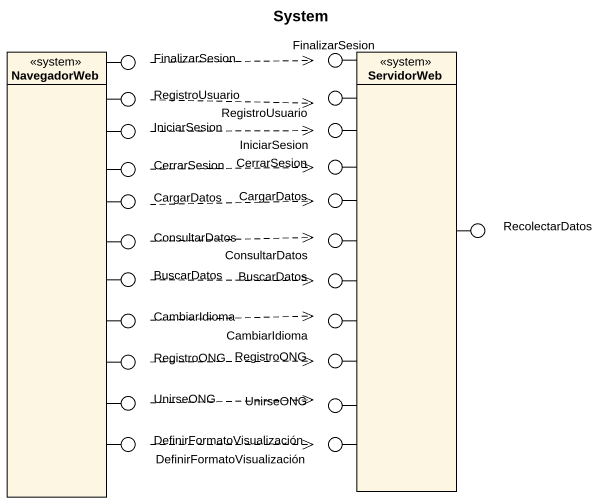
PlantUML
@startuml
title System
allowmixing
hide circle
hide empty members
class NavegadorWeb <<system>>
() FinalizarSesion
() "FinalizarSesion" as FinalizarSesion_2
class ServidorWeb <<system>>
() RegistroUsuario
() "RegistroUsuario" as RegistroUsuario_2
() IniciarSesion
() "IniciarSesion" as IniciarSesion_2
() CerrarSesion
() CargarDatos
() "CerrarSesion" as CerrarSesion_2
() "CargarDatos" as CargarDatos_2
() ConsultarDatos
() "ConsultarDatos" as ConsultarDatos_2
() RecolectarDatos
() BuscarDatos
() "BuscarDatos" as BuscarDatos_2
() RegistroONG
() CambiarIdioma
() "RegistroONG" as RegistroONG_2
() "CambiarIdioma" as CambiarIdioma_2
() UnirseONG
() "UnirseONG" as UnirseONG_2
() DefinirFormatoVisualización
() "DefinirFormatoVisualización" as DefinirFormatoVisualización_2
NavegadorWeb -up- FinalizarSesion
ServidorWeb -up- FinalizarSesion_2
NavegadorWeb -up- RegistroUsuario
ServidorWeb -up- RegistroUsuario_2
NavegadorWeb -up- IniciarSesion
ServidorWeb -up- IniciarSesion_2
ServidorWeb -up- CerrarSesion
NavegadorWeb -up- CargarDatos
NavegadorWeb -up- CerrarSesion_2
ServidorWeb -up- CargarDatos_2
NavegadorWeb -right- ConsultarDatos
ServidorWeb -left- ConsultarDatos_2
ServidorWeb -right- RecolectarDatos
NavegadorWeb -right- BuscarDatos
ServidorWeb -left- BuscarDatos_2
NavegadorWeb -- RegistroONG
NavegadorWeb -- CambiarIdioma
ServidorWeb -- RegistroONG_2
ServidorWeb -- CambiarIdioma_2
NavegadorWeb -- UnirseONG
ServidorWeb -- UnirseONG_2
NavegadorWeb -- DefinirFormatoVisualización
ServidorWeb -- DefinirFormatoVisualización_2
FinalizarSesion .right.> FinalizarSesion_2
RegistroUsuario .right.> RegistroUsuario_2
IniciarSesion .right.> IniciarSesion_2
CargarDatos .right.> CargarDatos_2
CerrarSesion_2 .right.> CerrarSesion
ConsultarDatos .right.> ConsultarDatos_2
BuscarDatos .right.> BuscarDatos_2
RegistroONG .right.> RegistroONG_2
CambiarIdioma .right.> CambiarIdioma_2
UnirseONG .right.> UnirseONG_2
DefinirFormatoVisualización .right.> DefinirFormatoVisualización_2
@enduml
